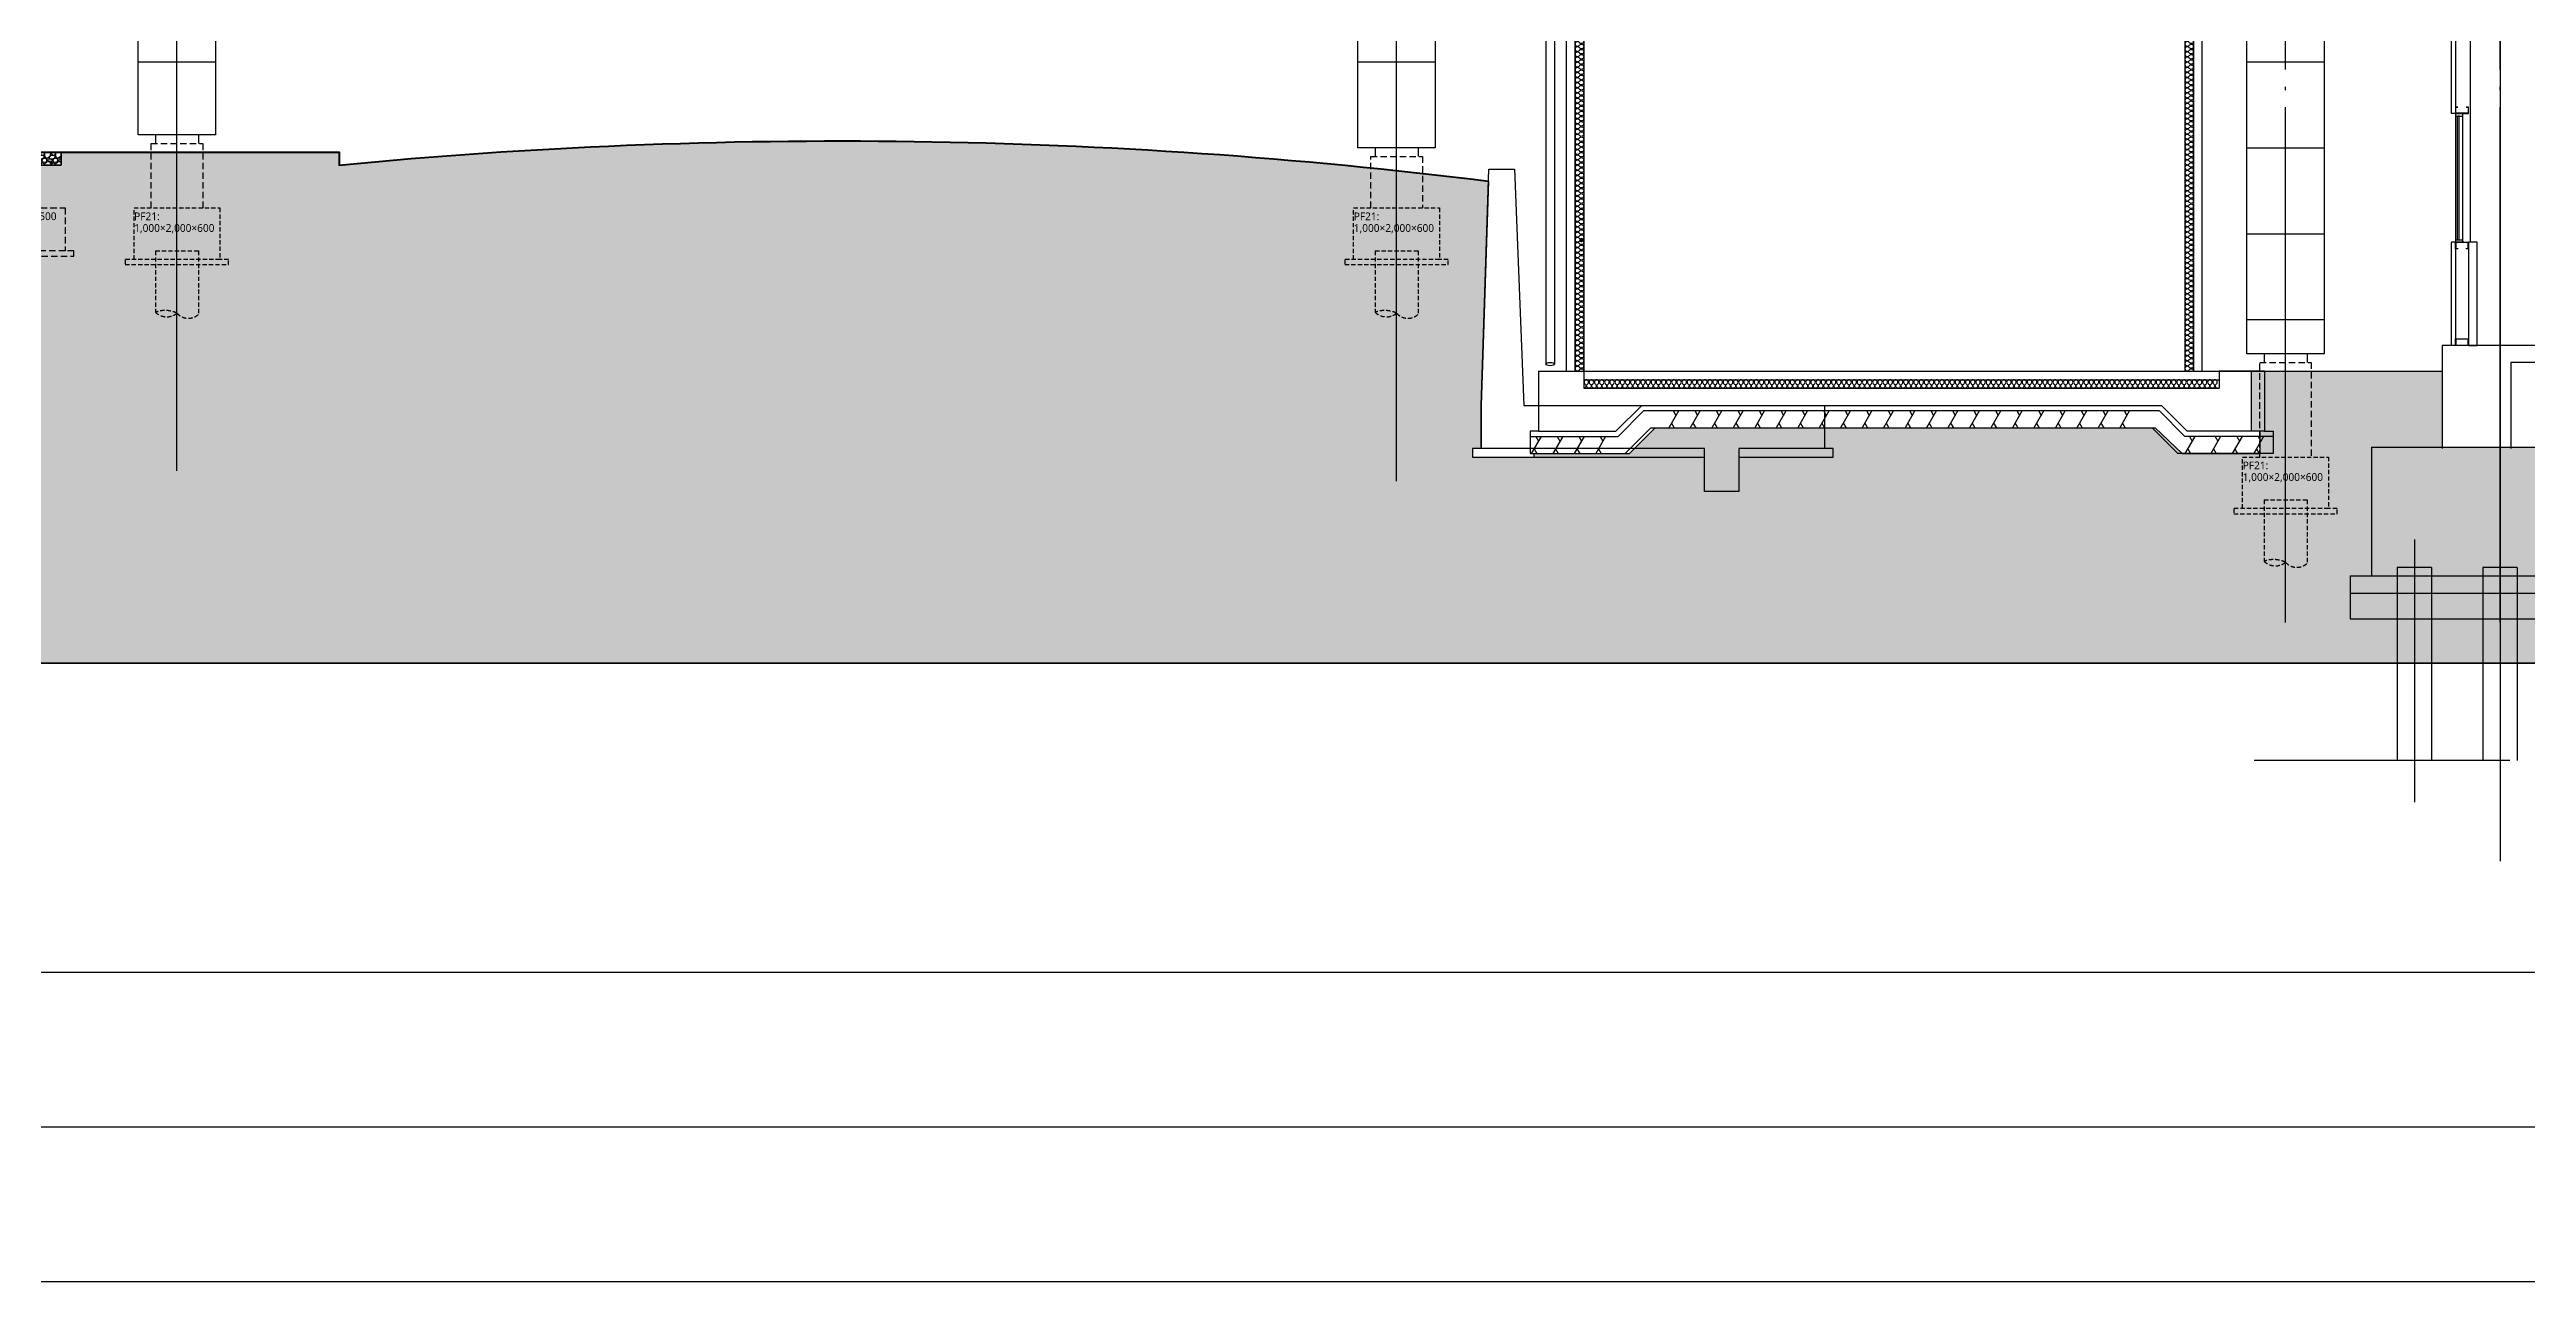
# Model space of a CAD drawing. Header units: millimetres. Extents: x 0 to 672800, y 0 to 118800.
# Drawn here: x 252916 to 281755, y 56795 to 71140 of the extents above; entities that cross this region are included whole.
import ezdxf
from ezdxf.enums import TextEntityAlignment as Align
from ezdxf.xclip import XClip

# ---------------------------------------------------------------- set-up
doc = ezdxf.new("R2010")
doc.units = ezdxf.units.MM
doc.header["$LTSCALE"] = 200
doc.header["$XCLIPFRAME"] = 0
for name, pattern in [('CEN-GAUN', [32.2, 30, -1, 0.2, -1]), ('CENTER', [50.8, 31.75, -6.35, 6.35, -6.35]), ('HID2-AGI', [3.75, 2.5, -1.25]), ('HIDDEN', [0.375, 0.25, -0.125])]:
    doc.linetypes.add(name, pattern=pattern)
doc.layers.get('DEFPOINTS').update_dxf_attribs({"color": 137})
for name, color, linetype in [('0파일', 251, 'HIDDEN'), ('5기초', 5, 'HIDDEN'), ('5기초버림콘크리트', 251, 'HIDDEN'), ('A-CON', 2, 'Continuous'), ('A_EL_04', 4, 'Continuous'), ('BIM', 7, 'Continuous'), ('CEN', 1, 'CEN-GAUN'), ('COL', 2, 'Continuous'), ('CON', 2, 'Continuous'), ('DIM', 7, 'Continuous'), ('ELE-4', 4, 'Continuous'), ('ELE-6', 6, 'Continuous'), ('ELE-7', 7, 'Continuous'), ('ELE-8', 8, 'Continuous'), ('ETC', 8, 'Continuous'), ('GL', 2, 'Continuous'), ('HAT', 8, 'Continuous'), ('S-253', 252, 'Continuous'), ('S-CON', 2, 'Continuous'), ('S-RCG', 5, 'HID2-AGI'), ('SOL-253', 253, 'Continuous'), ('WAL', 3, 'Continuous'), ('입면선', 9, 'Continuous'), ('중심선', 1, 'CENTER')]:
    doc.layers.add(name, color=color, linetype=linetype)
doc.styles.add('스타일1', font='malgun.ttf')

# ---------------------------------------------------------------- blocks, each defined once
blk = doc.blocks.new('S-TREN2')
at = {"layer": 'ETC'}
h = blk.add_hatch(dxfattribs=at)
h.set_pattern_fill('GRAVEL', color=256, scale=5)
h.paths.add_polyline_path([(300, 0), (0, 0), (0, -150), (300, -150)])
blk.add_line((0, 0), (300, 0), dxfattribs=at)
blk.add_lwpolyline([(300, 0), (300, -150), (0, -150), (0, 0)], dxfattribs=at)
blk = doc.blocks.new('I-Center Section')
at = {"layer": 'ELE-4', "color": 252}
blk.add_lwpolyline([(-370, 0), (-270, 0), (-270, 1200), (-370, 1200)], close=True, dxfattribs=at)
at = {"layer": 'ELE-6', "color": 252}
for p, q in [((-570, 7200), (-570, 2700)), ((-520, 7200), (-520, 2700)), ((-425, 2700), (-570, 2700)), ((-425, 2700), (-570, 2700)), ((-570, 1200), (-570, 0)), ((-425, 1200), (-570, 1200)), ((-520, 1200), (-520, 0))]:
    blk.add_line(p, q, dxfattribs=at)
at = {"layer": 'S-CON', "color": 252, "ltscale": 20}
for p, q in [((60725, 0), (-675, 0)), ((-675, 0), (-675, -1200)), ((125, -200), (125, -1200)), ((14575, -200), (125, -200))]:
    blk.add_line(p, q, dxfattribs=at)
at = {"layer": '입면선', "color": 252, "ltscale": 200}
for p, q in [((-350, 5003.014), (-350, 1200)), ((-517, 2700), (-437, 2700)), ((-517, 1200), (-517, 2700)), ((-517, 2670), (-437, 2670)), ((-497, 1230), (-497, 2670)), ((-477, 2670), (-497, 2670)), ((-477, 1230), (-477, 2670)), ((-437, 1200), (-437, 2700)), ((-517, 1230), (-437, 1230)), ((-517, 1200), (-437, 1200))]:
    blk.add_line(p, q, dxfattribs=at)
at = {"layer": '입면선', "color": 252, "ltscale": 20}
for p, q in [((-1499.495, -1185.311), (1500.505, -1185.311)), ((-1499.495, -1185.311), (-1499.495, -2685.311)), ((-1200.292, -2585.311), (-1200.292, -4835.311)), ((-800.292, -2585.311), (-1200.292, -2585.311)), ((-800.292, -2585.311), (-800.292, -4835.311)), ((-201.519, -2585.311), (-201.519, -4835.311)), ((198.481, -2585.311), (-201.519, -2585.311)), ((198.481, -2585.311), (198.481, -4835.311)), ((-1749.495, -2685.311), (1750.505, -2685.311)), ((-1749.495, -2685.311), (-1749.495, -3185.311)), ((-1749.495, -2885.311), (1750.505, -2885.311)), ((-1749.495, -3185.311), (1750.505, -3185.311)), ((110.145, -4835.121), (-2865.969, -4835.121))]:
    blk.add_line(p, q, dxfattribs=at)
at = {"layer": '입면선', "color": 252, "ltscale": 200}
for points in [[(-494.502, 2775), (-520, 2775), (-520, 2700), (-370, 2700), (-370, 2775), (-395.498, 2775), (-395.498, 2772), (-373, 2772), (-373, 2703), (-517, 2703), (-517, 2772), (-494.502, 2772)], [(-494.502, 1125), (-520, 1125), (-520, 1200), (-370, 1200), (-370, 1125), (-395.498, 1125), (-395.498, 1128), (-373, 1128), (-373, 1197), (-517, 1197), (-517, 1128), (-494.502, 1128)], [(-494.502, 0), (-520, 0), (-520, 75), (-370, 75), (-370, 0), (-395.498, 0), (-395.498, 3), (-373, 3), (-373, 72), (-517, 72), (-517, 3), (-494.502, 3)]]:
    blk.add_lwpolyline(points, close=True, dxfattribs=at)
at = {"layer": '중심선', "color": 252, "ltscale": 50}
blk.add_line((0, 22697.902), (0, -6005.858), dxfattribs=at)
at = {"layer": '중심선', "color": 252, "ltscale": 20}
for p, q in [((-1000.292, -2259.013), (-1000.292, -5319.551)), ((-0.292, -2259.013), (-0.292, -5319.551))]:
    blk.add_line(p, q, dxfattribs=at)
blk = doc.blocks.new('A$C85fcd4da')
at = {"layer": 'S-CON', "color": 252}
for p, q in [((3710, 3750), (3600, 1000)), ((4010, 3750), (3710, 3750)), ((4100, 1000), (4010, 3750)), ((3600, 1000), (100, 1000)), ((100, 1000), (100, 500)), ((4100, 500), (4100, 1000)), ((0, 400), (0, 500)), ((0, 500), (100, 500)), ((1100, 400), (0, 400)), ((100, 500), (1100, 500)), ((1100, 500), (1100, 0)), ((1500, 0), (1500, 500)), ((1500, 500), (4100, 500)), ((4200, 400), (1500, 400)), ((4100, 500), (4200, 500)), ((4200, 500), (4200, 400)), ((1100, 0), (1500, 0))]:
    blk.add_line(p, q, dxfattribs=at)
blk = doc.blocks.new('pile(500)-section')
at = {"layer": '0파일'}
for p, q in [((-250, 0), (-250, -714)), ((-250, 0), (250, 0)), ((250, 0), (250, -739))]:
    blk.add_line(p, q, dxfattribs=at)
for points in [[(-250, -714, -0.201908), (0, -725, 0.417045), (250, -739)], [(-250, -714, 0.379922), (0, -725)]]:
    blk.add_lwpolyline(points, format="xyb", dxfattribs=at)
blk = doc.blocks.new('S-PF21-S1')
at = {"layer": '5기초'}
blk.add_lwpolyline([(500, -750), (500, -1350), (-500, -1350), (-500, -750), (500, -750)], dxfattribs=at)
at = {"layer": '5기초버림콘크리트'}
blk.add_lwpolyline([(500, -1350), (-603, -1350), (-603, -1410), (600, -1410), (600, -1350), (500, -1350)], dxfattribs=at)
at = {"layer": 'S-RCG', "ltscale": 0.15}
blk.add_lwpolyline([(-300, -750), (-300, 0), (300, 0), (300, -750)], dxfattribs=at)
at = {"layer": '0파일'}
blk.add_blockref('pile(500)-section', (0, -1250), dxfattribs=at)
at = {"layer": 'DEFPOINTS', "style": '스타일1'}
for s, p in [('PF21:', (-498, -847)), ('1,000×2,000×600', (-498, -983))]:
    blk.add_text(s, height=90, dxfattribs=at).set_placement(p, align=Align.MIDDLE_LEFT)
blk = doc.blocks.new('insul3')
blk.add_lwpolyline([(0.6, 0, -0.714353), (0.45, 0.5, 0.714353), (0.3, 1, 0.714353), (0.15, 0.5, -0.714353), (0, 0)], format="xyb")
blk = doc.blocks.new('22동동')
at = {"color": 8}
for p, q in [((727, -6521), (427, -6821)), ((727, -6521), (6724, -6521)), ((1134, -6521), (1019, -6721)), ((1071, -6521), (1102, -6576)), ((1384, -6521), (1269, -6721)), ((1321, -6521), (1352, -6576)), ((1634, -6521), (1519, -6721)), ((1571, -6521), (1602, -6576)), ((1884, -6521), (1769, -6721)), ((1821, -6521), (1852, -6576)), ((2134, -6521), (2019, -6721)), ((2071, -6521), (2102, -6576)), ((2384, -6521), (2269, -6721)), ((2321, -6521), (2352, -6576)), ((2634, -6521), (2519, -6721)), ((2571, -6521), (2602, -6576)), ((2884, -6521), (2769, -6721)), ((2821, -6521), (2852, -6576)), ((3134, -6521), (3019, -6721)), ((3071, -6521), (3102, -6576)), ((3384, -6521), (3269, -6721)), ((3321, -6521), (3352, -6576)), ((3634, -6521), (3519, -6721)), ((3571, -6521), (3602, -6576)), ((3884, -6521), (3769, -6721)), ((3821, -6521), (3852, -6576)), ((4134, -6521), (4019, -6721)), ((4071, -6521), (4102, -6576)), ((4384, -6521), (4269, -6721)), ((4321, -6521), (4352, -6576)), ((4634, -6521), (4519, -6721)), ((4571, -6521), (4602, -6576)), ((4884, -6521), (4769, -6721)), ((4821, -6521), (4852, -6576)), ((5134, -6521), (5019, -6721)), ((5071, -6521), (5102, -6576)), ((5384, -6521), (5269, -6721)), ((5321, -6521), (5352, -6576)), ((5634, -6521), (5519, -6721)), ((5571, -6521), (5602, -6576)), ((5884, -6521), (5769, -6721)), ((5821, -6521), (5852, -6576)), ((6134, -6521), (6019, -6721)), ((6071, -6521), (6102, -6576)), ((6384, -6521), (6269, -6721)), ((6321, -6521), (6352, -6576)), ((6728, -6521), (7028, -6821)), ((-597, -6761), (-597, -7021)), ((-497, -6761), (-597, -6761)), ((-597, -6821), (427, -6821)), ((-467, -6821), (-583, -7021)), ((-531, -6821), (-499, -6876)), ((-217, -6821), (-333, -7021)), ((-281, -6821), (-249, -6876)), ((33, -6821), (-83, -7021)), ((-31, -6821), (1, -6876)), ((283, -6821), (167, -7021)), ((219, -6821), (251, -6876)), ((810, -6721), (510, -7021)), ((810, -6721), (6631, -6721)), ((1050, -6666), (1082, -6721)), ((1300, -6666), (1332, -6721)), ((1550, -6666), (1582, -6721)), ((1800, -6666), (1832, -6721)), ((2050, -6666), (2082, -6721)), ((2300, -6666), (2332, -6721)), ((2550, -6666), (2582, -6721)), ((2800, -6666), (2832, -6721)), ((3050, -6666), (3082, -6721)), ((3300, -6666), (3332, -6721)), ((3550, -6666), (3582, -6721)), ((3800, -6666), (3832, -6721)), ((4050, -6666), (4082, -6721)), ((4300, -6666), (4332, -6721)), ((4550, -6666), (4582, -6721)), ((4800, -6666), (4832, -6721)), ((5050, -6666), (5082, -6721)), ((5300, -6666), (5332, -6721)), ((5550, -6666), (5582, -6721)), ((5800, -6666), (5832, -6721)), ((6050, -6666), (6082, -6721)), ((6300, -6666), (6332, -6721)), ((6645, -6721), (6945, -7021)), ((8053, -6821), (7028, -6821)), ((7143, -6821), (7028, -7021)), ((7080, -6821), (7112, -6876)), ((7443, -6821), (7328, -7021)), ((7380, -6821), (7412, -6876)), ((7693, -6821), (7578, -7021)), ((7630, -6821), (7662, -6876)), ((7943, -6821), (7828, -7021)), ((7880, -6821), (7912, -6876)), ((7953, -6761), (8053, -6761)), ((8053, -6761), (8053, -7021)), ((-597, -7021), (510, -7021)), ((-551, -6966), (-519, -7021)), ((-301, -6966), (-269, -7021)), ((-51, -6966), (-19, -7021)), ((199, -6966), (231, -7021)), ((8053, -7021), (6945, -7021)), ((7060, -6966), (7091, -7021)), ((7360, -6966), (7391, -7021)), ((7610, -6966), (7641, -7021)), ((7860, -6966), (7891, -7021))]:
    blk.add_line(p, q, dxfattribs=at)
at = {"layer": 'BIM', "color": 8}
for p, q in [((-172, 439), (7228, 1793)), ((7228, 439), (7228, 1793)), ((5528, 1431), (6278, 1568)), ((6278, 439), (6278, 1568)), ((6328, 439), (6328, 1469)), ((7078, 430), (6373, 1469)), ((6428, 1595), (7078, 1714)), ((7132, 439), (6428, 1478)), ((7178, 439), (7178, 1615)), ((3728, 1102), (4478, 1239)), ((4478, 439), (4478, 1239)), ((4628, 1266), (5378, 1403)), ((5316, 439), (4628, 1171)), ((5378, 439), (5378, 1403)), ((5428, 439), (5428, 1304)), ((6178, 419), (5480, 1304)), ((6225, 439), (5528, 1324)), ((1928, 772), (2678, 909)), ((2678, 439), (2678, 909)), ((2828, 937), (3578, 1074)), ((3478, 437), (2828, 866)), ((3578, 439), (3578, 1074)), ((3628, 439), (3628, 975)), ((4378, 395), (3702, 975)), ((4404, 439), (3728, 1019)), ((4528, 439), (4528, 1140)), ((5278, 407), (4589, 1140)), ((-22, 416), (878, 580)), ((878, 439), (878, 580)), ((1028, 608), (1778, 745)), ((1778, 439), (1778, 745)), ((1828, 439), (1828, 646)), ((2578, 370), (1842, 698)), ((2578, 425), (1863, 743)), ((2728, 439), (2728, 810)), ((3478, 377), (2821, 810)), ((-22, 339), (778, 339)), ((-22, 289), (7078, 289)), ((928, 439), (928, 481)), ((928, 339), (1678, 339)), ((1758, 388), (1028, 564)), ((1747, 340), (1028, 512)), ((1828, 339), (2578, 339)), ((2728, 339), (3478, 339)), ((3628, 339), (4378, 339)), ((4528, 339), (5278, 339)), ((5428, 339), (6178, 339)), ((6328, 339), (7078, 339))]:
    blk.add_line(p, q, dxfattribs=at)
for points in [[(7078, 1615), (7228, 1615), (7228, 1793), (7078, 1765)], [(5378, 1304), (5528, 1304), (5528, 1454), (5378, 1454)], [(6278, 1469), (6428, 1469), (6428, 1619), (6278, 1619)], [(4478, 1140), (4628, 1140), (4628, 1290), (4478, 1290)], [(2678, 810), (2828, 810), (2828, 960), (2678, 960)], [(3578, 975), (3728, 975), (3728, 1125), (3578, 1125)], [(878, 481), (1028, 481), (1028, 631), (878, 631)], [(1778, 646), (1928, 646), (1928, 796), (1778, 796)], [(778, 289), (928, 289), (928, 439), (778, 439)], [(1678, 289), (1828, 289), (1828, 439), (1678, 439)], [(2578, 289), (2728, 289), (2728, 439), (2578, 439)], [(3478, 289), (3628, 289), (3628, 439), (3478, 439)], [(4378, 289), (4528, 289), (4528, 439), (4378, 439)], [(5278, 289), (5428, 289), (5428, 439), (5278, 439)], [(6178, 289), (6328, 289), (6328, 439), (6178, 439)], [(7078, 289), (7228, 289), (7228, 439), (7078, 439)]]:
    blk.add_lwpolyline(points, close=True, dxfattribs=at)
blk.add_lwpolyline([(-22, 466), (-172, 439), (-172, 289), (-22, 289), (-22, 466)], dxfattribs=at)
at = {"layer": 'COL', "color": 8}
for p, q in [((-497, -6061), (28, -6061)), ((-497, -6061), (-497, -6461)), ((28, -6061), (28, -6261)), ((28, -6261), (7428, -6261)), ((7953, -6061), (7428, -6061)), ((7428, -6061), (7428, -6261)), ((7953, -6061), (7953, -6461)), ((-497, -6461), (-497, -6721)), ((703, -6461), (403, -6761)), ((703, -6461), (6753, -6461)), ((6753, -6461), (7053, -6761)), ((7953, -6461), (7953, -6721)), ((-497, -6761), (403, -6761)), ((7953, -6761), (7053, -6761))]:
    blk.add_line(p, q, dxfattribs=at)
for points in [[(7160, 1882), (7210, 1891), (7228, 1793), (7178, 1784), (7175, 1803), (7180, 1804), (7182, 1789), (7222, 1797), (7206, 1885), (7166, 1878), (7169, 1863), (7164, 1862)], [(5193, 1522), (5242, 1531), (5260, 1433), (5211, 1424), (5207, 1443), (5212, 1444), (5215, 1430), (5254, 1437), (5238, 1525), (5199, 1518), (5202, 1503), (5197, 1502)], [(6177, 1702), (6226, 1711), (6244, 1613), (6195, 1604), (6191, 1623), (6196, 1624), (6199, 1609), (6238, 1617), (6222, 1705), (6183, 1698), (6185, 1683), (6180, 1682)], [(3226, 1162), (3275, 1171), (3293, 1073), (3244, 1064), (3240, 1084), (3245, 1084), (3248, 1070), (3287, 1077), (3271, 1165), (3232, 1158), (3234, 1143), (3229, 1143)], [(4209, 1342), (4259, 1351), (4277, 1253), (4227, 1244), (4224, 1263), (4229, 1264), (4231, 1250), (4271, 1257), (4255, 1345), (4215, 1338), (4218, 1323), (4213, 1322)], [(2242, 982), (2291, 991), (2309, 893), (2260, 884), (2256, 904), (2261, 904), (2264, 890), (2303, 897), (2287, 985), (2248, 978), (2251, 963), (2246, 963)], [(275, 622), (324, 631), (342, 533), (293, 524), (289, 544), (294, 545), (297, 530), (336, 537), (320, 626), (280, 618), (283, 604), (278, 603)], [(1258, 802), (1308, 811), (1326, 713), (1276, 704), (1273, 724), (1278, 725), (1280, 710), (1320, 717), (1304, 805), (1264, 798), (1267, 784), (1262, 783)], [(-119, 550), (-70, 559), (-52, 461), (-101, 452), (-104, 472), (-99, 473), (-97, 458), (-57, 465), (-74, 554), (-113, 546), (-110, 532), (-115, 531)]]:
    blk.add_lwpolyline(points, close=True, dxfattribs=at)
at = {"layer": 'DIM', "color": 8, "const_width": 25}
for points in [[(937, 529, 1), (962, 529, 1)], [(-12, -4535, 1), (13, -4535, 1)]]:
    blk.add_lwpolyline(points, format="xyb", close=True, dxfattribs=at)
at = {"layer": 'HAT', "color": 8}
for p, q in [((-532, 597), (-532, 318)), ((-532, 597), (-494, 597)), ((-497, 597), (-497, 353)), ((-494, 597), (-494, 356)), ((-255, 318), (-532, 318)), ((-290, 353), (-497, 353)), ((-293, 356), (-494, 356)), ((-414, 391), (-414, -5979)), ((-314, 391), (-314, -5979)), ((-293, 356), (-293, 509)), ((-290, 353), (-290, 509)), ((-255, 516), (-255, 318))]:
    blk.add_line(p, q, dxfattribs=at)
blk.add_ellipse((-364, -5979), major_axis=(50, 0), ratio=0.373538, dxfattribs=at)
at = {"layer": 'WAL', "color": 8}
for p, q in [((-372, 606), (7428, 2023)), ((7428, 2023), (7428, 1921)), ((-372, 504), (7428, 1921)), ((-372, 606), (-372, 504)), ((-172, -6061), (-172, 189)), ((-72, -6061), (-72, 189)), ((-72, 89), (7128, 89)), ((-72, 89), (-72, -6061)), ((-72, 89), (7128, 89)), ((7128, -6061), (7128, 189)), ((7128, 89), (7128, -6061)), ((7128, 89), (7128, -5793)), ((7128, 89), (7128, -5793)), ((7228, -6061), (7228, 189)), ((28, -61), (7028, -61)), ((28, -61), (28, -6061)), ((7028, -61), (7028, -6061)), ((28, -6061), (7428, -6061)), ((28, -6161), (7428, -6161)), ((-497, -6721), (-497, -6761)), ((7953, -6721), (7953, -6761))]:
    blk.add_line(p, q, dxfattribs=at)
for points in [[(-172, 189), (-72, 189), (-72, 289), (-172, 289)], [(7128, 189), (7228, 189), (7228, 289), (7128, 289)], [(-168, 193), (-76, 193), (-76, 285), (-168, 285)], [(7132, 193), (7224, 193), (7224, 285), (7132, 285)]]:
    blk.add_lwpolyline(points, close=True, dxfattribs=at)
at = {"layer": 'ETC', "color": 8, "xscale": 100, "yscale": 100, "row_count": 1, "column_count": 102, "row_spacing": 0, "column_spacing": 60}
for p, rotation in [((28, -6061), 89.99999999999855), ((7128, -6061), 90.00000000000146)]:
    blk.add_blockref('insul3', p, dxfattribs=dict(at, rotation=rotation))
at = {"layer": 'ETC', "color": 8, "row_count": 1, "row_spacing": 0}
for p, xscale, yscale, column_count, column_spacing in [((28, -61), 125, 125, 93, 75), ((28, -6261), 100, 100, 123, 60)]:
    blk.add_blockref('insul3', p, dxfattribs=dict(at, xscale=xscale, yscale=yscale, column_count=column_count, column_spacing=column_spacing))

msp = doc.modelspace()

# ---------------------------------------------------------------- hatches: boundary and pattern name
at = {"layer": 'SOL-253'}
h = msp.add_hatch(color=256, dxfattribs=at)
h.dxf.hatch_style = 1
edge = h.paths.add_edge_path()
edge.add_arc((262129.2, 9210.8), 60864.9, 82.884241, 95.505277)
edge.add_line((256290, 69794.9), (256290, 69944.9))
edge.add_line((256290, 69944.9), (253050, 69944.9))
edge.add_line((253050, 69944.9), (253050, 69794.9))
edge.add_line((253050, 69794.9), (252750, 69794.9))
edge.add_line((252750, 69794.9), (252750, 69294.9))
edge.add_line((252750, 69294.9), (252450, 69294.9))
edge.add_line((252450, 69294.9), (252450, 71084.9))
edge.add_line((252450, 71084.9), (252100, 71084.9))
edge.add_line((252100, 71084.9), (252100, 71144.9))
edge.add_line((252100, 71144.9), (252200, 71144.9))
edge.add_line((252200, 71144.9), (252200, 71534.9))
edge.add_line((252200, 71534.9), (243075, 71534.9))
edge.add_line((243075, 71534.9), (224050, 71534.9))
edge.add_line((224050, 71534.9), (224050, 70144.9))
edge.add_line((224050, 70144.9), (224150, 70144.9))
edge.add_line((224150, 70144.9), (224150, 70084.9))
edge.add_line((224150, 70084.9), (209050, 70084.9))
edge.add_line((209050, 70084.9), (209050, 70144.9))
edge.add_line((209050, 70144.9), (209150, 70144.9))
edge.add_line((209150, 70144.9), (209150, 71644.9))
edge.add_line((209150, 71644.9), (208850, 71644.9))
edge.add_line((208850, 71644.9), (208850, 71794.9))
edge.add_line((208850, 71794.9), (198450, 71794.9))
edge.add_line((198450, 71794.9), (198450, 63994.9))
edge.add_line((198450, 63994.9), (302815.1, 63994.9))
edge.add_line((302815.1, 63994.9), (302815.1, 67109.6))
edge.add_line((302815.1, 67109.6), (297073.5, 67109.6))
edge.add_line((297073.5, 67109.6), (297073.5, 66509.6))
edge.add_line((297073.5, 66509.6), (295823.5, 66509.6))
edge.add_line((295823.5, 66509.6), (295823.5, 67109.6))
edge.add_line((295823.5, 67109.6), (282073.5, 67109.6))
edge.add_line((282073.5, 67109.6), (282073.5, 66509.6))
edge.add_line((282073.5, 66509.6), (280775, 66509.6))
edge.add_line((280775, 66509.6), (280775, 67394.9))
edge.add_line((280775, 67394.9), (278553.6, 67394.9))
edge.add_line((278553.6, 67394.9), (278553.6, 66694.9))
edge.add_line((278553.6, 66694.9), (278653.6, 66694.9))
edge.add_line((278653.6, 66694.9), (278653.6, 66434.9))
edge.add_line((278653.6, 66434.9), (277745.9, 66434.9))
edge.add_line((277745.9, 66434.9), (277431.8, 66734.9))
edge.add_line((277431.8, 66734.9), (271611.3, 66734.9))
edge.add_line((271611.3, 66734.9), (271311.3, 66434.9))
edge.add_line((271311.3, 66434.9), (270203.6, 66434.9))
edge.add_line((270203.6, 66434.9), (270203.6, 66394.9))
edge.add_line((270203.6, 66394.9), (269483.3, 66394.9))
edge.add_line((269483.3, 66394.9), (269483.3, 66494.9))
edge.add_line((269483.3, 66494.9), (269583.3, 66494.9))
edge.add_line((269583.3, 66494.9), (269583.3, 66994.9))
edge.add_line((269583.3, 66994.9), (269668.8, 69606.9))

# ---------------------------------------------------------------- linework, layer by layer
at = {"layer": '5기초'}
for points in [[(269100, 69294.9), (269100, 68694.9), (268100, 68694.9), (268100, 69294.9), (269100, 69294.9)], [(279450, 66394.9), (279450, 65794.9), (278450, 65794.9), (278450, 66394.9), (279450, 66394.9)]]:
    msp.add_lwpolyline(points, dxfattribs=at)
at = {"layer": '5기초버림콘크리트'}
for points in [[(269100, 68694.9), (267997.5, 68694.9), (267997.5, 68634.9), (269200, 68634.9), (269200, 68694.9), (269100, 68694.9)], [(279450, 65794.9), (278347.5, 65794.9), (278347.5, 65734.9), (279550, 65734.9), (279550, 65794.9), (279450, 65794.9)]]:
    msp.add_lwpolyline(points, dxfattribs=at)
at = {"layer": 'A_EL_04', "ltscale": 0.44}
for p, q in [((254150, 70144.9), (254150, 70044.9)), ((254650, 70144.9), (254650, 70044.9)), ((268350, 69994.9), (268350, 69894.9)), ((268850, 69994.9), (268850, 69894.9)), ((278700, 67594.9), (278700, 67494.9)), ((279200, 67594.9), (279200, 67494.9))]:
    msp.add_line(p, q, dxfattribs=at)
for points in [[(254850, 76594.9), (254850, 70144.9), (253950, 70144.9), (253950, 76594.9)], [(269050, 76594.9), (269050, 69994.9), (268150, 69994.9), (268150, 76594.9)], [(279400, 76594.9), (279400, 67594.9), (278500, 67594.9), (278500, 76594.9)]]:
    msp.add_lwpolyline(points, dxfattribs=at)
at = {"layer": 'CEN'}
for p, q in [((254400, 66235.3), (254400, 88994.9)), ((268600, 66114.7), (268600, 88994.9)), ((278950, 64467), (278950, 88994.9)), ((281450, 64467), (281450, 88994.9))]:
    msp.add_line(p, q, dxfattribs=at)
at = {"layer": 'DEFPOINTS'}
for points in [[(310015.1, 56794.9), (310015.1, 96194.9), (191250, 96194.9), (191250, 56794.9)], [(308215.1, 58594.9), (308215.1, 94394.9), (193050, 94394.9), (193050, 58594.9)], [(306415.1, 60394.9), (306415.1, 92594.9), (194850, 92594.9), (194850, 60394.9)], [(302815.1, 63994.9), (302815.1, 88994.9), (198450, 88994.9), (198450, 63994.9)]]:
    msp.add_lwpolyline(points, close=True, dxfattribs=at)
at = {"layer": 'ELE-7', "color": 252}
msp.add_lwpolyline([(278113.3, 67394.9), (280775, 67394.9)], dxfattribs=at)
at = {"layer": 'ELE-8'}
for p, q in [((253950, 70994.9), (254850, 70994.9)), ((268150, 70994.9), (269050, 70994.9)), ((278500, 70994.9), (279400, 70994.9)), ((278500, 69994.9), (279400, 69994.9)), ((278500, 68994.9), (279400, 68994.9)), ((278500, 67994.9), (279400, 67994.9))]:
    msp.add_line(p, q, dxfattribs=at)
at = {"layer": 'GL', "lineweight": 40}
msp.add_lwpolyline([(252750, 69944.9), (256290, 69944.9), (256290, 69794.9, -0.0551378), (269668.8, 69606.9)], format="xyb", dxfattribs=at)
at = {"layer": 'S-RCG', "ltscale": 0.15}
for points in [[(268300, 69294.9), (268300, 69894.9), (268900, 69894.9), (268900, 69294.9)], [(253100, 68794.9), (251697.5, 68794.9), (251697.5, 68734.9), (253200, 68734.9), (253200, 68794.9), (253100, 68794.9)], [(278650, 66394.9), (278650, 67494.9), (279250, 67494.9), (279250, 66394.9)]]:
    msp.add_lwpolyline(points, dxfattribs=at)
msp.add_lwpolyline([(251800, 69294.9), (253100, 69294.9), (253100, 68794.9), (251800, 68794.9)], close=True, dxfattribs=at)
at = {"layer": 'SOL-253'}
msp.add_lwpolyline([(302815.1, 63994.9), (198450, 63994.9), (198450, 71794.9), (208850, 71794.9), (208850, 71644.9), (209150, 71644.9), (209150, 70144.9), (209050, 70144.9), (209050, 70084.9), (224150, 70084.9), (224150, 70144.9), (224050, 70144.9), (224050, 71534.9), (243075, 71534.9)], dxfattribs=at)
msp.add_lwpolyline([(252750, 69794.9), (253050, 69794.9), (253050, 69944.9), (256290, 69944.9), (256290, 69794.9, -0.0551254), (269668.8, 69606.9), (269583.3, 66994.9), (269583.3, 66494.9), (269483.3, 66494.9), (269483.3, 66394.9), (270203.6, 66394.9), (270203.6, 66434.9), (271311.3, 66434.9), (271611.3, 66734.9), (277431.8, 66734.9), (277745.9, 66434.9), (278653.6, 66434.9), (278653.6, 66694.9), (278553.6, 66694.9), (278553.6, 67394.9), (280775, 67394.9), (280775, 66509.6), (282073.5, 66509.6)], format="xyb", dxfattribs=at)

# ---------------------------------------------------------------- block references
msp.add_blockref('S-TREN2', (252750, 69944.9))
at = {"layer": '0파일'}
for p in [(268600, 68794.9), (278950, 65894.9)]:
    msp.add_blockref('pile(500)-section', p, dxfattribs=at)
at = {"layer": 'A-CON'}
msp.add_blockref('22동동', (270751, 73456), dxfattribs=at)
at = {"layer": 'CEN'}
ref = msp.add_blockref('I-Center Section', (281450, 67694.9), dxfattribs=at)
XClip(ref).set_block_clipping_path([(-86600.0000000007, -7299.9999999996), (21365.1452018311, 21300.0000000003)])
at = {"layer": 'CON', "color": 252, "xscale": -1}
msp.add_blockref('A$C85fcd4da', (273683.3, 65994.9), dxfattribs=at)
at = {"layer": 'S-253'}
msp.add_blockref('S-PF21-S1', (254400, 70044.9), dxfattribs=at)

# ---------------------------------------------------------------- texts
at = {"layer": 'DEFPOINTS', "style": '스타일1'}
for s, p in [('PF1:1,300×1,300×500', (251833.4, 69198.8)), ('PF21:', (268101.7, 69197.5)), ('1,000×2,000×600', (268101.7, 69061.7)), ('PF21:', (278451.7, 66297.5)), ('1,000×2,000×600', (278451.7, 66161.7))]:
    msp.add_text(s, height=90, dxfattribs=at).set_placement(p, align=Align.MIDDLE_LEFT)

doc.saveas('drawing.dxf')
